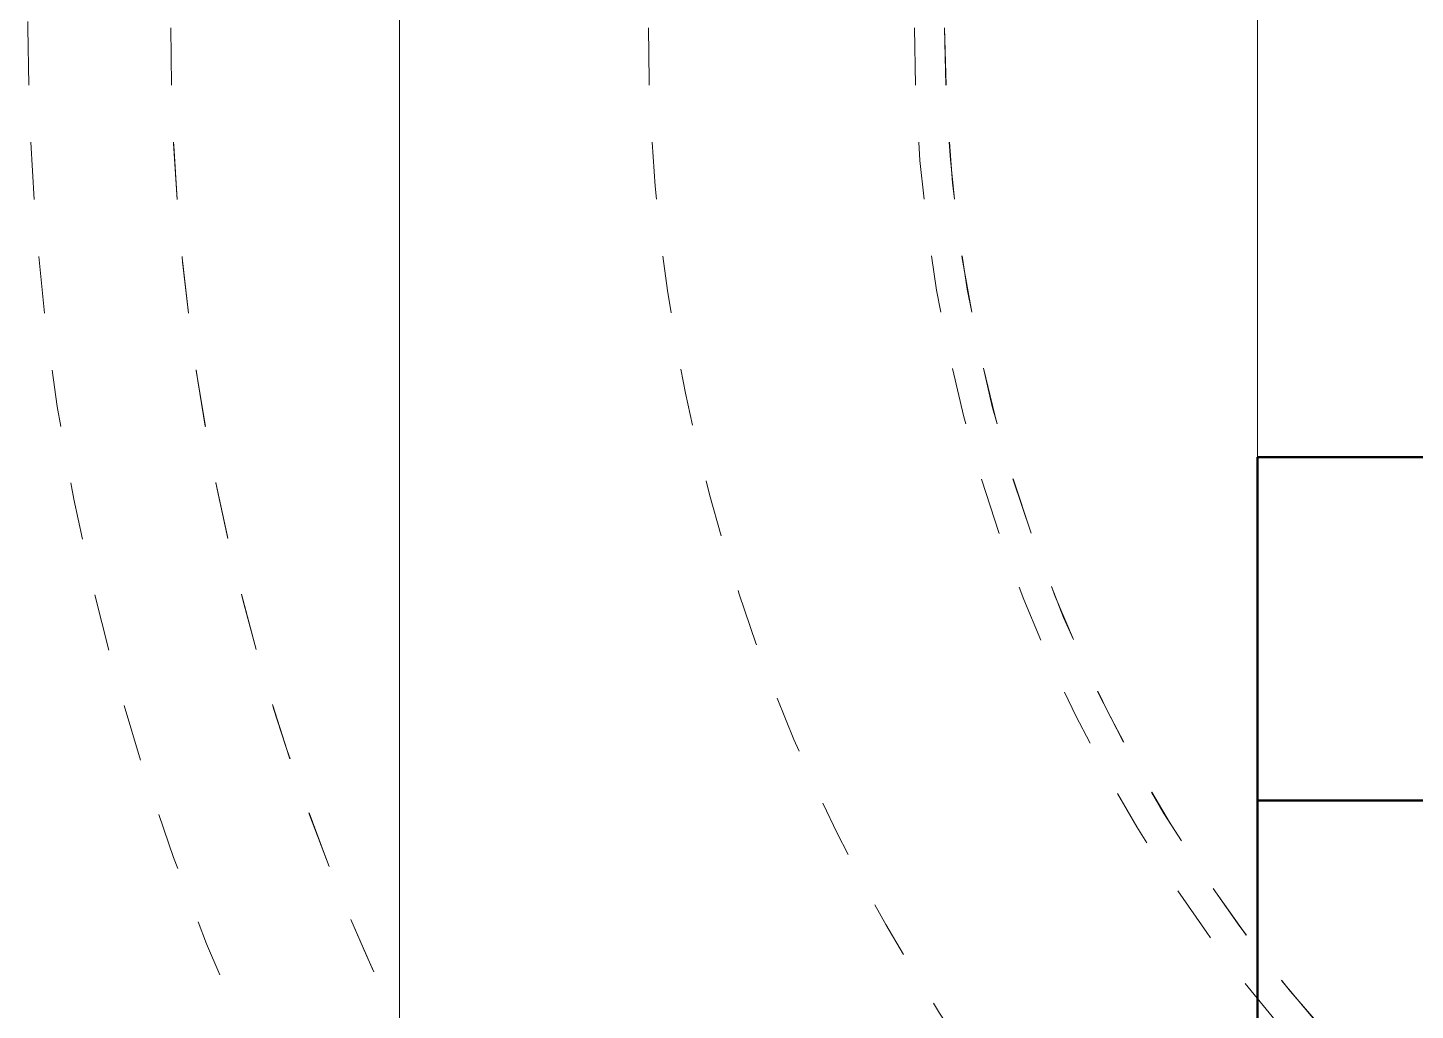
# Model space of a CAD drawing. Header units: millimetres. Extents: x -50460 to 50460, y -35640 to 35640.
# Drawn here: x -33436.24 to -33411.98, y 21322.28 to 21339.44 of the extents above; entities that cross this region are included whole.
import ezdxf

# ---------------------------------------------------------------- set-up
doc = ezdxf.new("R2010")
doc.units = ezdxf.units.MM
doc.linetypes.add('虚线', pattern=[2, 1, -1])
for name, color, linetype, lineweight in [('ACADSichtbare Kanten(DIN_Schmid)', 7, 'Continuous', 50), ('EB0', 7, 'Continuous', 15), ('尺寸线层', 4, 'Continuous', 18), ('粗实线层', 7, 'Continuous', 15), ('粗实线层_1', 7, 'Continuous', 15), ('虚线层', 100, '虚线', 18)]:
    doc.layers.add(name, color=color, linetype=linetype, lineweight=lineweight)

# ---------------------------------------------------------------- blocks, each defined once
blk = doc.blocks.new('*X930')
at = {"layer": '虚线层', "linetype": '虚线', "lineweight": 18}
for radius, start, end in [(42.5, 109.7499, 180), (42.5, 180, 250.2501), (40, 180, 0), (40, 180, 268.5849), (31.65, 180, 285.612), (27, 180, 332.734), (26.47, 180, 360), (26.47, 180, 335.0525)]:
    blk.add_arc((42.5, 42.5), radius, start, end, dxfattribs=at)
blk = doc.blocks.new('*X926')
at = {"layer": '粗实线层_1'}
blk.add_blockref('*X930', (8.5, -42.5), dxfattribs=at)
blk = doc.blocks.new('*X934')
at = {"layer": '粗实线层'}
for p, q in [((-15, 0), (-15, -50)), ((0, -50), (0, 0))]:
    blk.add_line(p, q, dxfattribs=at)
blk = doc.blocks.new('*X937')
at = {"layer": 'ACADSichtbare Kanten(DIN_Schmid)', "linetype": 'Continuous', "lineweight": 50}
for p, q in [((127.218, 29.411), (297.218, 29.411)), ((127.218, -170.589), (127.218, 29.411)), ((127.218, 23.411), (297.218, 23.411))]:
    blk.add_line(p, q, dxfattribs=at)
blk = doc.blocks.new('*X933')
at = {"layer": '粗实线层_1'}
for name, p in [('*X934', (-179, 0)), ('*X937', (-306.218, -62.411))]:
    blk.add_blockref(name, p, dxfattribs=at)
blk = doc.blocks.new('*X856')
at = {"layer": 'EB0'}
blk.add_blockref('*X926', (775, -257.284), dxfattribs=at)
blk.add_line((790, 580.216), (790, -489.784), dxfattribs=at)
at = {"layer": '粗实线层_1'}
blk.add_blockref('*X933', (984, -231.784), dxfattribs=at)
blk = doc.blocks.new('*X805')
at = {"layer": '尺寸线层'}
blk.add_blockref('*X856', (-1515, 819.783), dxfattribs=at)

msp = doc.modelspace()

# ---------------------------------------------------------------- block references
at = {"layer": '尺寸线层'}
msp.add_blockref('*X805', (-32704.742, 20776.945), dxfattribs=at)

doc.saveas('drawing.dxf')
